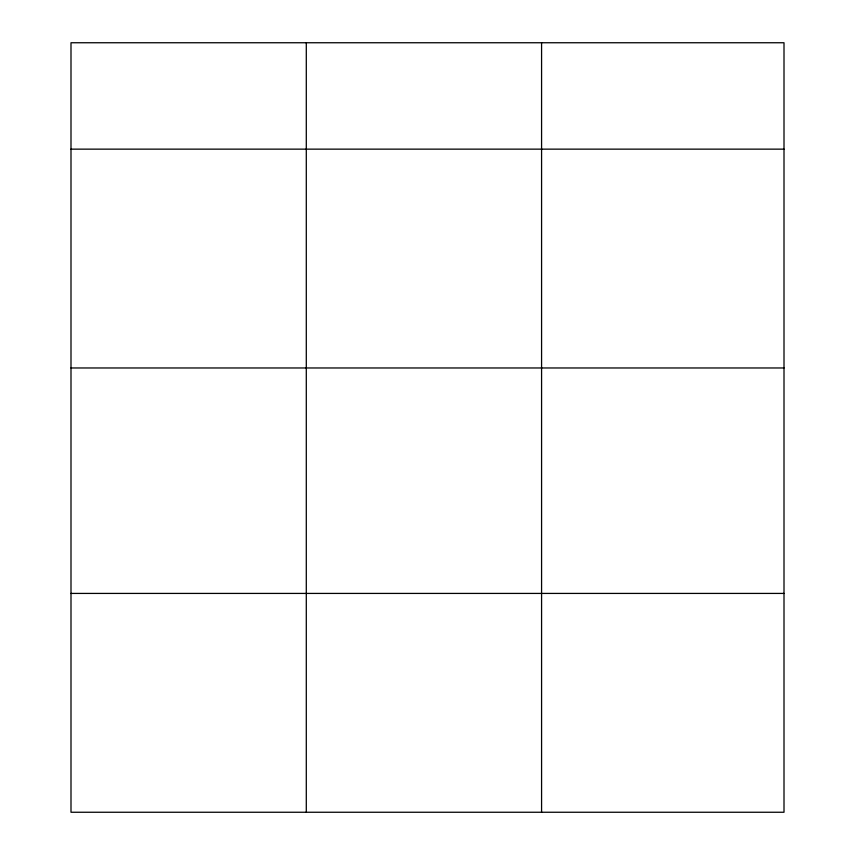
<?xml version="1.0" encoding="UTF-8"?>
<svg xmlns="http://www.w3.org/2000/svg" width="855" height="855" viewBox="0 0 855 855"><rect width="100%" height="100%" fill="white"/><g stroke="black" fill="none" stroke-linecap="round" stroke-linejoin="round"><path stroke-width="1.28" d="M784.003 367.971L784.003 42.75L70.997 42.75L70.997 812.25L784.003 812.25L784.003 367.971L70.997 367.971M70.997 149.144L784.003 149.144M70.997 593.423L784.003 593.423M541.578 42.75L541.578 812.25M306.293 42.75L306.293 812.25"/></g></svg>
